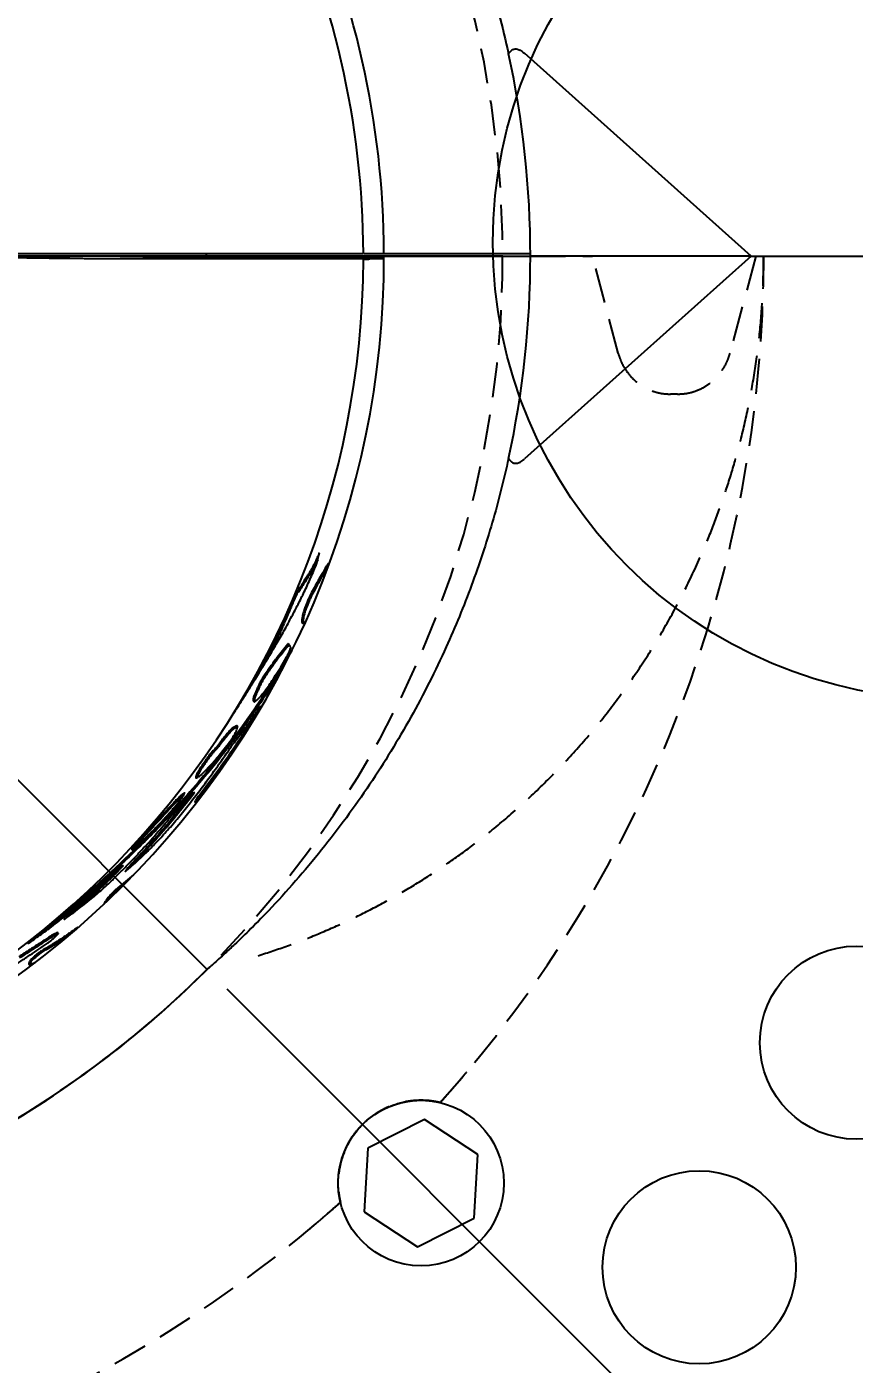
# Model space of a CAD drawing. Header units: millimetres. Extents: x 8 to 867, y 8 to 585.
# Drawn here: x 136.67 to 166.64, y 504.7 to 553.17 of the extents above; entities that cross this region are included whole.
import ezdxf

# ---------------------------------------------------------------- set-up
doc = ezdxf.new("R2010")
doc.units = ezdxf.units.MM
doc.linetypes.add('CENTERX2', pattern=[20.32, 12.7, -2.54, 2.54, -2.54])
doc.linetypes.add('HIDDEN', pattern=[1.905, 1.27, -0.635])
for name, color, linetype in [('CENTERLINE', 4, 'CENTERX2'), ('DETAIL', 3, 'Continuous'), ('DIMENSIONS', 2, 'Continuous'), ('HIDDEN', 3, 'HIDDEN')]:
    doc.layers.add(name, color=color, linetype=linetype)
doc.layers.add('OUTLINE', color=7, linetype='Continuous', lineweight=25)
doc.styles.add('SLDTEXTSTYLE0', font='TXT', dxfattribs={"width": 0.75})
doc.dimstyles.new('SLDDIMSTYLE2', dxfattribs={"dimtxt": 3.5, "dimasz": 2, "dimexe": 0, "dimexo": 0.0625, "dimgap": 0.875, "dimtad": 1, "dimrnd": 1e-09, "dimzin": 12, "dimdsep": 46, "dimtxsty": 'SLDTEXTSTYLE0', "dimsah": 1, "dimcen": 0.09, "dimadec": 0, "dimazin": 3, "dimtfac": 1, "dimtofl": 0, "dimtmove": 0, "dimatfit": 3, "dimfxl": 0, "dimfrac": 2, "dimtolj": 1, "dimtzin": 12, "dimarcsym": 0})
doc.dimstyles.new('SLDDIMSTYLE9', dxfattribs={"dimtxt": 3.5, "dimasz": 2, "dimexe": 0, "dimexo": 0.0625, "dimgap": 0.875, "dimtad": 1, "dimdec": 4, "dimzin": 12, "dimdsep": 46, "dimtxsty": 'SLDTEXTSTYLE0', "dimsah": 1, "dimcen": 0.09, "dimazin": 3, "dimtfac": 1, "dimtofl": 0, "dimtmove": 0, "dimatfit": 3, "dimfxl": 0, "dimfrac": 2, "dimtolj": 1, "dimtzin": 12, "dimarcsym": 0})

# ---------------------------------------------------------------- blocks, each defined once
blk = doc.blocks.new('_D_60')
at = {"layer": 'DIMENSIONS'}
for p, q in [((169.48, 544.855), (205.285, 544.855)), ((143.911, 518.303), (179.532, 482.682))]:
    blk.add_line(p, q, dxfattribs=at)
blk.add_arc((117.359, 544.855), 85.926, 315, 0, dxfattribs=at)
for points in [[(203.285, 544.855), (202.761, 542.861), (203.761, 542.849)], [(178.118, 484.096), (179.873, 485.178), (179.158, 485.876)]]:
    blk.add_solid(points, dxfattribs=at)
at = {"layer": 'DIMENSIONS', "char_height": 3.5, "attachment_point": 1, "rotation": 67.5, "style": 'SLDTEXTSTYLE0'}
for s, insert in [('Relief', (191.837, 511.917)), ('45°', (188.642, 504.203))]:
    blk.add_mtext(s, dxfattribs=dict(at, insert=insert))
blk = doc.blocks.new('_D_61')
at = {"layer": 'DIMENSIONS'}
for p, q in [((153.909, 544.855), (92.608, 544.855)), ((94.608, 536.855), (94.608, 544.855)), ((81.753, 536.855), (96.608, 536.855))]:
    blk.add_line(p, q, dxfattribs=at)
for points in [[(94.608, 544.855), (94.108, 542.855), (95.108, 542.855)], [(94.608, 536.855), (95.108, 538.855), (94.108, 538.855)]]:
    blk.add_solid(points, dxfattribs=at)
at = {"layer": 'DIMENSIONS', "insert": (90.096, 539.564), "char_height": 3.5, "attachment_point": 1, "rotation": 90, "style": 'SLDTEXTSTYLE0'}
blk.add_mtext('8', dxfattribs=at)
blk = doc.blocks.new('_D_65')
at = {"layer": 'DIMENSIONS'}
for p, q in [((64.359, 545.855), (64.359, 578.811)), ((170.359, 545.855), (170.359, 578.811)), ((64.359, 576.811), (170.359, 576.811))]:
    blk.add_line(p, q, dxfattribs=at)
for points in [[(64.359, 576.811), (66.359, 576.311), (66.359, 577.311)], [(170.359, 576.811), (168.359, 577.311), (168.359, 576.311)]]:
    blk.add_solid(points, dxfattribs=at)
at = {"layer": 'DIMENSIONS', "insert": (113.48, 581.323), "char_height": 3.5, "attachment_point": 1, "style": 'SLDTEXTSTYLE0'}
blk.add_mtext('106', dxfattribs=at)

msp = doc.modelspace()

# ---------------------------------------------------------------- linework, layer by layer
at = {"layer": 'CENTERLINE'}
for p, q in [((79.80918, 544.85491), (154.90918, 544.85491)), ((143.20394, 519.01015), (117.35918, 544.85491))]:
    msp.add_line(p, q, dxfattribs=at)
at = {"layer": 'DETAIL'}
msp.add_circle((170.10918, 545.35491), 16.55999, dxfattribs=at)
at = {"layer": 'HIDDEN'}
for p, q in [((154.90918, 544.85491), (157.16071, 544.85491)), ((158.08709, 541.33727), (157.16071, 544.85491)), ((163.0712, 544.85491), (162.1407, 541.33727)), ((163.0712, 544.85491), (163.35918, 544.85491)), ((160.23548, 539.85491), (159.98802, 539.85491))]:
    msp.add_line(p, q, dxfattribs=at)
for centre, radius, start, end in [((117.35918, 544.85491), 36.55, 160.837805, 41.319569), ((117.35916, 544.85492), 46.00002, 318.184971, 359.999986), ((117.35918, 544.8549), 36.55, 224.999997, 315.000003), ((117.35917, 544.85493), 46.00003, 273.184975, 311.81502)]:
    msp.add_arc(centre, radius, start, end, dxfattribs=at)
for points, knots in [([(145.0445, 519.50639), (145.40315, 519.62322), (146.12118, 519.8571), (147.17746, 520.26948), (148.21651, 520.72566), (149.24587, 521.23468), (150.26317, 521.79657), (151.26577, 522.41191), (152.24021, 523.07284), (153.25387, 523.82963), (154.29623, 524.69442), (155.35518, 525.67722), (156.36138, 526.71885), (157.31045, 527.81447), (158.19812, 528.9591), (159.02304, 530.15264), (159.78241, 531.39286), (160.47549, 532.67627), (161.05071, 533.8955), (161.52381, 535.03854), (161.91078, 536.0966), (162.25343, 537.17019), (162.56902, 538.32263), (162.84633, 539.5556), (163.07473, 540.86903), (163.23747, 542.19308), (163.34, 543.52288), (163.35279, 544.41116), (163.35918, 544.85491)], [0, 0, 0, 0, 0.03381699, 0.06770348, 0.10162471, 0.13554554, 0.17063703, 0.20579853, 0.24099259, 0.27618085, 0.31919153, 0.36237416, 0.40566363, 0.4489913, 0.49228761, 0.53548458, 0.57902315, 0.62262176, 0.66621179, 0.69984441, 0.73351864, 0.7672032, 0.80086673, 0.84063106, 0.88047793, 0.92035623, 0.96021403, 1, 1, 1, 1]), ([(158.08709, 541.33727), (158.1208, 541.2305), (158.18804, 541.0175), (158.35293, 540.72517), (158.55996, 540.46488), (158.80741, 540.24236), (159.08911, 540.06495), (159.38686, 539.94181), (159.68936, 539.86842), (159.88848, 539.85941), (159.98802, 539.85491)], [0, 0, 0, 0, 0.12937957, 0.25810158, 0.38599122, 0.51315343, 0.64162279, 0.7696044, 0.8848244, 1, 1, 1, 1]), ([(160.23548, 539.85491), (160.33906, 539.85979), (160.5465, 539.86958), (160.85881, 539.94851), (161.16322, 540.07942), (161.44858, 540.26587), (161.69775, 540.49926), (161.89681, 540.76211), (162.0486, 541.0437), (162.10997, 541.23931), (162.1407, 541.33727)], [0, 0, 0, 0, 0.119713788, 0.239751686, 0.370292142, 0.501518424, 0.632042855, 0.763267153, 0.881450594, 1, 1, 1, 1]), ([(151.78394, 514.34366), (151.71684, 514.26831), (151.54549, 514.07589), (151.88882, 514.46132), (152.03916, 514.6339), (152.21306, 514.83442), (152.34797, 514.99196), (152.45195, 515.11421), (152.53066, 515.20752), (152.56561, 515.24897), (152.59945, 515.28928), (152.54529, 515.22488), (152.50958, 515.18244), (152.41359, 515.06899), (152.30087, 514.93684), (152.15266, 514.76448), (151.97824, 514.56375), (151.85146, 514.42014), (151.78394, 514.34366)], [0, 0, 0, 0, 0.07323178, 0.18700878, 0.28861289, 0.37612974, 0.44851391, 0.50526217, 0.54527986, 0.56789616, 0.57323172, 0.58528168, 0.61474344, 0.6610889, 0.72343011, 0.80151415, 0.89428609, 1, 1, 1, 1]), ([(151.64303, 514.18541), (151.53402, 514.20766), (151.31497, 514.25237), (150.97857, 514.27276), (150.63959, 514.25831), (150.30161, 514.20345), (149.96939, 514.1103), (149.65313, 513.98137), (149.35756, 513.81861), (149.08517, 513.62727), (148.79907, 513.37544), (148.51914, 513.0502), (148.26861, 512.6471), (148.08723, 512.21232), (147.97342, 511.75339), (147.93515, 511.28061), (147.96234, 510.88192), (148.012, 510.64918), (148.02868, 510.57106)], [0, 0, 0, 0, 0.05454362, 0.1096078, 0.16488806, 0.22077347, 0.27724724, 0.33387352, 0.38799766, 0.44250354, 0.49691862, 0.57468048, 0.65217812, 0.72888737, 0.80494446, 0.88326157, 0.96081066, 1, 1, 1, 1]), ([(148.02868, 510.57106), (148.00637, 510.6804), (147.96161, 510.89983), (147.94135, 511.2363), (147.95581, 511.57417), (148.01015, 511.90986), (148.1019, 512.23878), (148.22928, 512.55359), (148.39108, 512.84965), (148.58294, 513.12414), (148.80211, 513.37397), (149.04585, 513.59546), (149.30926, 513.78768), (149.63773, 513.97718), (150.03851, 514.13963), (150.51386, 514.24965), (151.00173, 514.27922), (151.38104, 514.24344), (151.59141, 514.19685), (151.64303, 514.18541)], [0, 0, 0, 0, 0.05470799, 0.10978585, 0.16490704, 0.22038791, 0.27626878, 0.33215087, 0.38667443, 0.44148799, 0.4961746, 0.54941804, 0.60278669, 0.65589291, 0.73516712, 0.81405144, 0.89427836, 0.97405685, 1, 1, 1, 1]), ([(147.87043, 510.43015), (147.94578, 510.49725), (148.1382, 510.66859), (147.75276, 510.32527), (147.5802, 510.17492), (147.37966, 510.00103), (147.22213, 509.86611), (147.09987, 509.76214), (147.00657, 509.68343), (146.96511, 509.64848), (146.92481, 509.61463), (146.98921, 509.6688), (147.03165, 509.70451), (147.1451, 509.8005), (147.27724, 509.91322), (147.44961, 510.06143), (147.65035, 510.23584), (147.79395, 510.36262), (147.87043, 510.43015)], [0, 0, 0, 0, 0.073231528, 0.187008352, 0.288613485, 0.376129643, 0.448514281, 0.505262302, 0.545280887, 0.567896401, 0.573231469, 0.585281456, 0.614742772, 0.661088315, 0.723429629, 0.801513799, 0.894285543, 1, 1, 1, 1])]:
    msp.add_open_spline(points, degree=3, knots=knots, dxfattribs=at)
at = {"layer": 'OUTLINE'}
for p, q in [((162.90918, 544.85491), (154.69261, 552.20459)), ((130.63627, 544.95491), (138.00169, 544.95491)), ((139.21166, 544.85491), (133.14662, 544.85491)), ((144.19213, 544.77944), (139.21166, 544.85491)), ((143.14498, 544.85491), (139.21166, 544.85491)), ((143.14498, 544.85491), (140.17715, 544.85491)), ((142.99498, 544.95491), (148.84191, 544.95491)), ((142.99507, 544.76396), (148.86892, 544.75528)), ((145.27671, 544.85491), (143.14498, 544.85491)), ((149.60589, 544.85491), (143.14498, 544.85491)), ((145.27671, 544.85491), (149.60582, 544.78719)), ((149.01379, 544.76805), (146.0659, 544.77293)), ((148.863, 544.95491), (149.07945, 544.95491)), ((149.07944, 544.75263), (149.60365, 544.76728)), ((149.07945, 544.95491), (149.59518, 544.95491)), ((149.60574, 544.95491), (154.90675, 544.95491)), ((149.60589, 544.85491), (154.90918, 544.85491)), ((162.90918, 544.85491), (154.69261, 537.50522)), ((162.90918, 544.85491), (154.90918, 544.85491)), ((162.90918, 544.85491), (170.35918, 544.85491)), ((162.90918, 544.85491), (168.4798, 544.85491)), ((146.44318, 532.73021), (146.43923, 532.72355)), ((146.44941, 532.69033), (146.49555, 532.67104)), ((146.6886, 531.96324), (146.73447, 531.94308)), ((145.84392, 531.32719), (145.8891, 531.30573)), ((146.13232, 530.8081), (146.17735, 530.78612)), ((145.07307, 529.31643), (145.11678, 529.29192)), ((145.13918, 528.54734), (145.15988, 528.53519)), ((143.39453, 526.91365), (143.43575, 526.88525)), ((142.90475, 526.23309), (142.9452, 526.20361)), ((142.70107, 525.43587), (142.74084, 525.40539)), ((142.96972, 525.30892), (142.95341, 525.28762)), ((141.01462, 524.00332), (141.05215, 523.97025)), ((140.47839, 523.40016), (140.51506, 523.36613)), ((140.12539, 522.80122), (140.16137, 522.76636)), ((140.15152, 522.05715), (140.05858, 521.98121)), ((138.88868, 521.79083), (138.92281, 521.75426)), ((139.61349, 521.61105), (139.64815, 521.57486)), ((139.64815, 521.57486), (139.61621, 521.52991)), ((138.07495, 520.85784), (138.25364, 520.98847)), ((138.30938, 521.03386), (138.27544, 521.00469)), ((137.81823, 520.31565), (137.81205, 520.328)), ((136.80615, 519.3566), (136.83654, 519.31676)), ((151.07756, 513.57303), (149.01537, 512.53346)), ((153.00895, 512.3069), (151.07756, 513.57303)), ((149.01537, 512.53346), (148.88456, 510.22777)), ((152.87814, 510.00121), (153.00895, 512.3069)), ((148.88456, 510.22777), (150.81595, 508.96164)), ((150.81595, 508.96164), (152.87814, 510.00121))]:
    msp.add_line(p, q, dxfattribs=at)
at = {"layer": 'OUTLINE', "flags": 128}
for points in [[(138.00169, 544.95491), (138.14382, 544.95491), (138.32571, 544.95491), (138.54672, 544.95491), (138.81269, 544.95491), (139.11861, 544.95491), (139.46336, 544.95491), (139.79819, 544.95491), (140.16191, 544.95491), (140.55699, 544.95491), (140.97997, 544.95491), (141.44124, 544.95491), (141.92998, 544.95491), (142.44955, 544.95491), (142.99499, 544.95491)], [(143.14498, 544.85491), (143.16156, 544.86603), (143.1722, 544.89939), (143.1769, 544.95491)], [(140.53427, 522.43415), (140.31798, 522.25751), (140.02328, 522.01678)]]:
    msp.add_lwpolyline(points, dxfattribs=at)
at = {"layer": 'OUTLINE'}
for centre, radius in [((166.72263, 516.35491), 3.5), ((150.94675, 511.26733), 3), ((161.02372, 508.21601), 3.5)]:
    msp.add_circle(centre, radius, dxfattribs=at)
for centre, radius, start, end in [((117.36958, 544.85728), 32.23631, 0.173515, 49.920941), ((117.36639, 544.85656), 31.49279, 0.178705, 50.988423), ((120.52459, 544.85492), 34.3846, 359.999983, 12.31391), ((117.35918, 544.85491), 32.24671, 180.000003, 359.999997), ((117.35918, 544.8549), 31.5, 274.273657, 359.79854), ((120.52459, 544.8549), 34.3846, 347.68609, 0.000017), ((117.35918, 544.8549), 36.55, 224.999997, 315.000003)]:
    msp.add_arc(centre, radius, start, end, dxfattribs=at)
for points, knots in [([(143.39592, 570.52985), (143.42222, 570.5064), (143.53318, 570.40747), (143.72908, 570.22991), (144.07089, 569.91432), (144.55185, 569.45614), (145.16176, 568.84665), (145.80853, 568.16407), (146.54576, 567.3422), (147.35881, 566.37013), (148.22598, 565.24144), (149.04247, 564.08219), (149.80763, 562.89523), (150.52379, 561.67768), (151.19572, 560.41998), (151.82032, 559.12284), (152.39512, 557.78754), (152.91355, 556.42922), (153.37549, 555.04244), (153.78461, 553.62961), (154.00688, 552.66886), (154.11812, 552.18804)], [0, 0, 0, 0, 0.0048943, 0.02064886, 0.03672459, 0.0695134, 0.11291059, 0.15647748, 0.20011196, 0.26625188, 0.33245159, 0.39776155, 0.46315062, 0.52855602, 0.59391529, 0.66116087, 0.72847233, 0.79578792, 0.86304575, 0.93145864, 1, 1, 1, 1]), ([(154.11812, 552.18804), (154.12513, 552.19905), (154.15642, 552.24824), (154.21607, 552.31378), (154.30912, 552.3593), (154.40265, 552.3667), (154.52427, 552.33171), (154.62024, 552.26744), (154.67935, 552.21611), (154.69261, 552.20459)], [0, 0, 0, 0, 0.05720258, 0.25552731, 0.37789542, 0.50215178, 0.65700034, 0.92303943, 1, 1, 1, 1]), ([(133.14662, 544.85491), (134.48792, 544.83218), (136.10626, 544.80475), (137.7247, 544.78424), (138.00176, 544.78073)], [0, 0, 0, 0, 0.82881092, 1, 1, 1, 1]), ([(138.00176, 544.78073), (138.04913, 544.78021), (138.15713, 544.77901), (138.3388, 544.77762), (138.56174, 544.77618), (138.82602, 544.77478), (139.13155, 544.77341), (139.46004, 544.77214), (139.8078, 544.77095), (140.17235, 544.76985), (140.56628, 544.76878), (140.99273, 544.76774), (141.45041, 544.76673), (141.94029, 544.76575), (142.45823, 544.76482), (142.81325, 544.76425), (142.99507, 544.76396)], [0, 0, 0, 0, 0.02846416, 0.06488976, 0.10914864, 0.16240919, 0.22367174, 0.29271101, 0.35976565, 0.43260884, 0.51173224, 0.59644203, 0.68882193, 0.78670466, 0.89076243, 1, 1, 1, 1]), ([(146.0659, 544.77293), (145.94423, 544.77314), (145.71193, 544.77355), (145.37819, 544.77428), (145.07789, 544.77506), (144.81947, 544.77587), (144.60578, 544.77669), (144.4351, 544.77754), (144.30123, 544.77833), (144.22406, 544.77911), (144.19213, 544.77944)], [0, 0, 0, 0, 0.19479905, 0.37192193, 0.53431904, 0.67559665, 0.78566309, 0.87644715, 0.9488695, 1, 1, 1, 1]), ([(148.86434, 544.74399), (148.86806, 544.74478), (148.8956, 544.75063), (148.96807, 544.74795), (149.03588, 544.7508), (149.07944, 544.75263)], [0, 0, 0, 0, 0.05289653, 0.39167149, 1, 1, 1, 1]), ([(154.11812, 537.52178), (154.02933, 537.13374), (153.85171, 536.35756), (153.53425, 535.20598), (153.17865, 534.06118), (152.78096, 532.92558), (152.34231, 531.80049), (151.83544, 530.62414), (151.25192, 529.40165), (150.58375, 528.13932), (149.86407, 526.90591), (149.08658, 525.69192), (148.25023, 524.50063), (147.35537, 523.33511), (146.413, 522.20992), (145.52195, 521.23368), (144.77706, 520.47516), (144.2527, 519.96728), (143.89517, 519.63249), (143.65302, 519.4108), (143.4898, 519.26364), (143.37292, 519.15931), (143.29365, 519.0891), (143.24158, 519.04323), (143.21739, 519.02195), (143.20703, 519.01288), (143.20414, 519.01033), (143.20394, 519.01015)], [0, 0, 0, 0, 0.05463803, 0.10929183, 0.16392795, 0.21916916, 0.27442552, 0.32966189, 0.39496744, 0.46032308, 0.52566774, 0.59094018, 0.65816092, 0.72541558, 0.79259169, 0.85957596, 0.90679701, 0.93850768, 0.95977812, 0.97403281, 0.98357447, 0.98994547, 0.99553921, 0.99811007, 0.99947101, 0.99996298, 1, 1, 1, 1]), ([(154.11812, 537.52178), (154.12513, 537.51076), (154.15642, 537.46157), (154.21607, 537.39603), (154.30912, 537.35051), (154.40265, 537.34311), (154.52427, 537.3781), (154.62024, 537.44237), (154.67935, 537.4937), (154.69261, 537.50522)], [0, 0, 0, 0, 0.05720258, 0.25552731, 0.37789542, 0.50215178, 0.65700034, 0.92303943, 1, 1, 1, 1]), ([(147.2688, 534.10662), (147.24296, 534.04821), (147.19311, 533.93549), (147.1198, 533.77669), (147.05241, 533.64008), (147.00677, 533.55916), (146.98651, 533.52324)], [0, 0, 0, 0, 0.29551545, 0.57021494, 0.80922269, 1, 1, 1, 1]), ([(147.17938, 533.7295), (147.18715, 533.76151), (147.20267, 533.82552), (147.23268, 533.95118), (147.25447, 534.04494), (147.2688, 534.10662)], [0, 0, 0, 0, 0.25495468, 0.50984429, 1, 1, 1, 1]), ([(146.27277, 531.80924), (146.3471, 531.95038), (146.5003, 532.24129), (146.72623, 532.70292), (146.95563, 533.20134), (147.10361, 533.55065), (147.17938, 533.7295)], [0, 0, 0, 0, 0.22525989, 0.46428949, 0.72571106, 1, 1, 1, 1]), ([(147.62755, 533.74735), (147.60832, 533.72638), (147.55248, 533.6655), (147.47138, 533.53311), (147.36278, 533.35242), (147.24349, 533.13874), (147.11531, 532.90524), (147.02828, 532.7461), (146.98326, 532.66376)], [0, 0, 0, 0, 0.06750651, 0.19597644, 0.36707797, 0.56907342, 0.77706374, 1, 1, 1, 1]), ([(147.57926, 533.60751), (147.56224, 533.58255), (147.50472, 533.49815), (147.4116, 533.3357), (147.29093, 533.12257), (147.16259, 532.88779), (147.07495, 532.7276), (147.0296, 532.64469)], [0, 0, 0, 0, 0.08169533, 0.27626013, 0.50604352, 0.74437506, 1, 1, 1, 1]), ([(147.20894, 533.85204), (147.19356, 533.81852), (147.15657, 533.7379), (147.0987, 533.62136), (147.05293, 533.54018), (147.03263, 533.50416)], [0, 0, 0, 0, 0.28353964, 0.68209132, 1, 1, 1, 1]), ([(146.98651, 533.52324), (146.96099, 533.48071), (146.91366, 533.40185), (146.81778, 533.25622), (146.71139, 533.08712), (146.61185, 532.92423), (146.54209, 532.81515), (146.49904, 532.74883), (146.47283, 532.71812), (146.4453, 532.67875), (146.43493, 532.70721), (146.43977, 532.72072), (146.44318, 532.73021)], [0, 0, 0, 0, 0.14283297, 0.26487649, 0.50190296, 0.71962714, 0.81026201, 0.88202406, 0.93269331, 0.95766181, 0.97025658, 1, 1, 1, 1]), ([(147.03263, 533.50416), (147.00699, 533.46148), (146.95943, 533.38228), (146.8631, 533.23597), (146.75649, 533.06589), (146.65723, 532.9047), (146.58731, 532.79324), (146.54541, 532.73316), (146.51831, 532.69142), (146.49936, 532.67603), (146.49401, 532.67168)], [0, 0, 0, 0, 0.15045202, 0.27916573, 0.5293511, 0.75697591, 0.85160091, 0.92644502, 0.97924178, 1, 1, 1, 1]), ([(146.43474, 532.71597), (146.42553, 532.69544), (146.40201, 532.64301), (146.36394, 532.55427), (146.31932, 532.45074), (146.2747, 532.34702), (146.23319, 532.25074), (146.20716, 532.18991), (146.19494, 532.16137)], [0, 0, 0, 0, 0.11173845, 0.28529792, 0.47943008, 0.67145821, 0.84586553, 1, 1, 1, 1]), ([(146.4746, 532.68263), (146.46751, 532.6668), (146.44613, 532.61909), (146.41012, 532.53506), (146.36543, 532.43143), (146.32072, 532.32746), (146.27908, 532.23088), (146.25296, 532.16985), (146.24071, 532.14122)], [0, 0, 0, 0, 0.08823995, 0.26593322, 0.46500156, 0.66229123, 0.84162098, 1, 1, 1, 1]), ([(146.98326, 532.66376), (146.96791, 532.63404), (146.93201, 532.56453), (146.87996, 532.44987), (146.82518, 532.32419), (146.77482, 532.2024), (146.73276, 532.09409), (146.70431, 532.01602), (146.69188, 531.97425), (146.6886, 531.96324)], [0, 0, 0, 0, 0.13189643, 0.30848647, 0.49644104, 0.672574, 0.8281511, 0.9547001, 1, 1, 1, 1]), ([(147.0296, 532.64469), (147.01423, 532.61492), (146.97829, 532.54532), (146.92617, 532.43047), (146.87127, 532.30454), (146.82079, 532.18243), (146.77861, 532.07384), (146.75014, 531.99571), (146.73772, 531.95399), (146.73447, 531.94308)], [0, 0, 0, 0, 0.13190615, 0.30840395, 0.49643657, 0.67281824, 0.82860732, 0.95517556, 1, 1, 1, 1]), ([(146.19494, 532.16137), (146.15631, 532.07094), (146.08424, 531.90228), (145.9869, 531.67443), (145.90784, 531.48706), (145.86393, 531.37724), (145.84392, 531.32719)], [0, 0, 0, 0, 0.32595496, 0.60793706, 0.82133603, 1, 1, 1, 1]), ([(146.24071, 532.14122), (146.20203, 532.0507), (146.12989, 531.88186), (146.0324, 531.65368), (145.95318, 531.46598), (145.90916, 531.35589), (145.8891, 531.30573)], [0, 0, 0, 0, 0.3257613, 0.60764854, 0.82120128, 1, 1, 1, 1]), ([(144.2109, 528.36442), (144.26996, 528.45747), (144.38566, 528.63976), (144.6058, 528.99103), (144.86802, 529.41236), (145.16206, 529.88981), (145.44116, 530.3498), (145.71261, 530.80803), (145.99324, 531.29487), (146.17754, 531.63399), (146.27277, 531.80924)], [0, 0, 0, 0, 0.08233794, 0.16130394, 0.30970632, 0.45309112, 0.58021816, 0.71166243, 0.85099345, 1, 1, 1, 1]), ([(146.6886, 531.96324), (146.6742, 531.90547), (146.64918, 531.8051), (146.63079, 531.67812), (146.62081, 531.59326), (146.66166, 531.53689), (146.71539, 531.56402), (146.73669, 531.58901), (146.74673, 531.60078)], [0, 0, 0, 0, 0.3351327, 0.58216151, 0.72723786, 0.80890331, 0.90992962, 1, 1, 1, 1]), ([(146.73447, 531.94308), (146.72105, 531.88528), (146.69774, 531.78486), (146.67003, 531.65747), (146.6763, 531.58806), (146.6786, 531.56251)], [0, 0, 0, 0, 0.46157341, 0.8018269, 1, 1, 1, 1]), ([(145.84392, 531.32719), (145.76889, 531.1783), (145.61933, 530.88154), (145.39296, 530.45088), (145.16399, 530.02588), (144.96734, 529.67071), (144.79802, 529.37152), (144.65868, 529.12939), (144.51139, 528.87761), (144.40875, 528.70632), (144.35677, 528.61957)], [0, 0, 0, 0, 0.16187503, 0.32263564, 0.47235939, 0.63057694, 0.7167928, 0.80613299, 0.90181109, 1, 1, 1, 1]), ([(145.8891, 531.30573), (145.81403, 531.15675), (145.66441, 530.85981), (145.4377, 530.4287), (145.21558, 530.01558), (145.06798, 529.75053), (144.99558, 529.62052)], [0, 0, 0, 0, 0.26235744, 0.52290572, 0.76598725, 1, 1, 1, 1]), ([(146.11938, 530.79783), (146.05655, 530.7183), (145.9272, 530.55458), (145.76304, 530.34817), (145.6283, 530.16975), (145.51827, 530.0196), (145.39648, 529.84816), (145.31202, 529.72533), (145.26715, 529.66007)], [0, 0, 0, 0, 0.21384971, 0.44019215, 0.55635592, 0.68551902, 0.83291148, 1, 1, 1, 1]), ([(146.1644, 530.77583), (146.10151, 530.69616), (145.97204, 530.53218), (145.80771, 530.32544), (145.67281, 530.14671), (145.56262, 529.99628), (145.44067, 529.82453), (145.35609, 529.70148), (145.31116, 529.63611)], [0, 0, 0, 0, 0.21381358, 0.44011106, 0.55629598, 0.68548386, 0.83289848, 1, 1, 1, 1]), ([(146.05716, 530.29665), (146.07038, 530.32065), (146.09806, 530.37093), (146.13665, 530.44698), (146.17158, 530.52066), (146.20097, 530.58487), (146.21872, 530.63461), (146.23232, 530.66496), (146.23113, 530.67829), (146.23093, 530.68046)], [0, 0, 0, 0, 0.19442263, 0.40720382, 0.60463665, 0.77375403, 0.90553619, 0.98457376, 1, 1, 1, 1]), ([(146.13232, 530.8081), (146.13169, 530.80832), (146.12999, 530.80891), (146.12505, 530.80468), (146.12188, 530.80085), (146.11938, 530.79783)], [0, 0, 0, 0, 0.10810642, 0.29628961, 1, 1, 1, 1]), ([(146.23093, 530.68046), (146.21452, 530.70177), (146.18991, 530.73371), (146.15702, 530.77624), (146.14055, 530.79748), (146.13232, 530.8081)], [0, 0, 0, 0, 0.50011525, 0.75008097, 1, 1, 1, 1]), ([(146.26427, 530.56216), (146.16885, 530.40074), (145.87153, 529.89779), (145.33976, 529.06274), (144.65953, 528.06298), (143.93647, 527.08185), (143.17439, 526.13131), (142.37857, 525.20847), (141.81947, 524.61943), (141.5393, 524.32427)], [0, 0, 0, 0, 0.07171366, 0.22344362, 0.37852295, 0.53411677, 0.68943193, 0.84437546, 1, 1, 1, 1]), ([(145.07307, 529.31643), (145.05304, 529.27351), (145.01453, 529.19099), (144.96141, 529.07576), (144.91737, 528.97476), (144.88712, 528.89357), (144.86945, 528.82998), (144.86356, 528.78059), (144.86613, 528.72937), (144.92012, 528.71517), (144.9746, 528.74866), (145.0464, 528.8077), (145.13921, 528.90772), (145.25112, 529.04424), (145.38129, 529.21916), (145.52773, 529.43017), (145.69277, 529.68284), (145.87172, 529.97542), (145.99361, 530.18656), (146.05716, 530.29665)], [0, 0, 0, 0, 0.05407583, 0.10395413, 0.14492832, 0.17967672, 0.20325236, 0.21912533, 0.23861867, 0.25251203, 0.27358354, 0.30860432, 0.35972333, 0.42841657, 0.51038299, 0.60847723, 0.7216622, 0.85488293, 1, 1, 1, 1]), ([(145.8901, 529.84956), (145.72324, 529.58231), (145.34109, 528.97021), (144.70225, 528.03841), (143.97854, 527.05406), (143.21433, 526.1012), (142.4166, 525.1759), (141.85605, 524.58535), (141.57516, 524.28942)], [0, 0, 0, 0, 0.13402182, 0.30695202, 0.4804585, 0.65366055, 0.82644993, 1, 1, 1, 1]), ([(145.11678, 529.29192), (145.09672, 529.24896), (145.05816, 529.16635), (145.00501, 529.05105), (144.96075, 528.94973), (144.93077, 528.86889), (144.9122, 528.80405), (144.90831, 528.75741), (144.90452, 528.71192), (144.92175, 528.70665), (144.92249, 528.70642)], [0, 0, 0, 0, 0.22569441, 0.43391214, 0.60501951, 0.75021749, 0.84873508, 0.91505512, 0.9963415, 1, 1, 1, 1]), ([(145.26715, 529.66007), (145.25527, 529.64187), (145.22784, 529.59981), (145.18771, 529.53125), (145.14616, 529.45736), (145.10758, 529.38566), (145.08428, 529.33892), (145.07307, 529.31643)], [0, 0, 0, 0, 0.16508968, 0.38150671, 0.60328213, 0.80911956, 1, 1, 1, 1]), ([(145.31116, 529.63611), (145.29926, 529.61787), (145.27179, 529.57574), (145.2316, 529.50707), (145.18997, 529.43302), (145.15132, 529.3612), (145.12799, 529.3144), (145.11678, 529.29192)], [0, 0, 0, 0, 0.16513688, 0.38147793, 0.60337597, 0.80951506, 1, 1, 1, 1]), ([(145.13918, 528.54734), (144.96706, 528.26743), (144.62283, 527.70761), (144.07806, 526.89514), (143.51671, 526.10316), (143.12555, 525.59401), (142.92988, 525.33932)], [0, 0, 0, 0, 0.25291195, 0.5058217, 0.75280483, 1, 1, 1, 1]), ([(144.35677, 528.61957), (144.33712, 528.587), (144.29928, 528.52428), (144.24834, 528.43975), (144.19909, 528.35874), (144.17919, 528.32375), (144.14304, 528.26484), (144.17281, 528.30176), (144.18681, 528.32739), (144.20459, 528.35472), (144.2109, 528.36442)], [0, 0, 0, 0, 0.22227604, 0.42798814, 0.5990285, 0.72605783, 0.78781178, 0.81302889, 0.93370491, 1, 1, 1, 1]), ([(144.18508, 527.23461), (144.29595, 527.38085), (144.51481, 527.66955), (144.83274, 528.10733), (145.03704, 528.40068), (145.13918, 528.54734)], [0, 0, 0, 0, 0.33921998, 0.66964481, 1, 1, 1, 1]), ([(144.24599, 527.6214), (144.25812, 527.65258), (144.27992, 527.70856), (144.29964, 527.76933), (144.31402, 527.82892), (144.26946, 527.83734), (144.22977, 527.81551), (144.1803, 527.79471), (144.12857, 527.76527), (144.07121, 527.71768), (144.0317, 527.67498), (144.00771, 527.64906)], [0, 0, 0, 0, 0.17053233, 0.3061915, 0.37589718, 0.41567912, 0.50531694, 0.61225437, 0.69602626, 0.81546088, 1, 1, 1, 1]), ([(144.30352, 527.80032), (144.2938, 527.7974), (144.26439, 527.78859), (144.22264, 527.76703), (144.17031, 527.73826), (144.1128, 527.68989), (144.07302, 527.64692), (144.04887, 527.62084)], [0, 0, 0, 0, 0.0962777, 0.29111468, 0.44405988, 0.66250027, 1, 1, 1, 1]), ([(144.00771, 527.64906), (143.97087, 527.60613), (143.88641, 527.50767), (143.75432, 527.33701), (143.63325, 527.18154), (143.53657, 527.06274), (143.4795, 526.99652), (143.43333, 526.94956), (143.40649, 526.92472), (143.39453, 526.91365)], [0, 0, 0, 0, 0.177077133, 0.406046236, 0.675422434, 0.793956104, 0.885556267, 0.948968538, 1, 1, 1, 1]), ([(144.04887, 527.62084), (144.01078, 527.57633), (143.92345, 527.47428), (143.79441, 527.3071), (143.67916, 527.15948), (143.59129, 527.05067), (143.53393, 526.98278), (143.48327, 526.92929), (143.45003, 526.89849), (143.43575, 526.88525)], [0, 0, 0, 0, 0.18334406, 0.42038995, 0.66088727, 0.76961384, 0.85815961, 0.93905116, 1, 1, 1, 1]), ([(144.02043, 527.26425), (144.03527, 527.28448), (144.06752, 527.32841), (144.11391, 527.39729), (144.15905, 527.46749), (144.19792, 527.5319), (144.22669, 527.58222), (144.24102, 527.61132), (144.24599, 527.6214)], [0, 0, 0, 0, 0.17799506, 0.38656423, 0.58901672, 0.76996267, 0.92027431, 1, 1, 1, 1]), ([(140.28301, 522.59816), (140.36682, 522.67081), (140.54041, 522.82127), (140.80735, 523.0644), (141.04636, 523.29356), (141.25775, 523.50555), (141.43836, 523.6933), (141.62673, 523.89658), (141.82014, 524.11386), (142.01602, 524.34154), (142.27909, 524.65735), (142.60359, 525.06277), (142.98477, 525.55939), (143.35606, 526.06199), (143.71723, 526.56614), (143.9515, 526.90443), (144.06785, 527.07244)], [0, 0, 0, 0, 0.0566099, 0.11723855, 0.18425556, 0.2255885, 0.27002071, 0.31721253, 0.3670247, 0.41847901, 0.47049204, 0.57679548, 0.68348894, 0.78998976, 0.89569765, 1, 1, 1, 1]), ([(142.83789, 525.95991), (142.85842, 525.97172), (142.90881, 526.00071), (142.98787, 526.06886), (143.08779, 526.16133), (143.20444, 526.28065), (143.33608, 526.42342), (143.48237, 526.59025), (143.64221, 526.78124), (143.82421, 527.00825), (143.95032, 527.17278), (144.02043, 527.26425)], [0, 0, 0, 0, 0.04013761, 0.09851746, 0.176413, 0.27147411, 0.38159977, 0.50610056, 0.64809432, 0.80435532, 1, 1, 1, 1]), ([(143.39453, 526.91365), (143.38113, 526.89925), (143.34254, 526.85778), (143.2809, 526.77467), (143.20215, 526.66884), (143.12074, 526.55478), (143.04418, 526.44564), (142.97821, 526.34868), (142.93248, 526.27938), (142.91032, 526.24239), (142.90475, 526.23309)], [0, 0, 0, 0, 0.070261806, 0.202420681, 0.369307318, 0.54203169, 0.703273544, 0.845867349, 0.961275192, 1, 1, 1, 1]), ([(143.43575, 526.88525), (143.42235, 526.87085), (143.38379, 526.82939), (143.32214, 526.7463), (143.24335, 526.6404), (143.16178, 526.52613), (143.08499, 526.41667), (143.01881, 526.31941), (142.97296, 526.24993), (142.95076, 526.21289), (142.9452, 526.20361)], [0, 0, 0, 0, 0.07015587, 0.2020034, 0.36866567, 0.54147816, 0.70300549, 0.84586664, 0.96138798, 1, 1, 1, 1]), ([(144.06785, 527.07244), (144.07951, 527.08915), (144.10202, 527.1214), (144.14081, 527.17567), (144.16864, 527.21272), (144.18508, 527.23461)], [0, 0, 0, 0, 0.30541176, 0.58961999, 1, 1, 1, 1]), ([(144.04768, 526.77324), (143.88457, 526.54067), (143.53646, 526.04432), (143.16639, 525.56412), (142.96972, 525.30892)], [0, 0, 0, 0, 0.468569054, 1, 1, 1, 1]), ([(142.90475, 526.23309), (142.88742, 526.20172), (142.85545, 526.1438), (142.81389, 526.06582), (142.79253, 526.01017), (142.78055, 525.96813), (142.8075, 525.94472), (142.82624, 525.95409), (142.83789, 525.95991)], [0, 0, 0, 0, 0.30729233, 0.56716147, 0.74357659, 0.83865187, 0.89965619, 1, 1, 1, 1]), ([(142.9452, 526.20361), (142.92748, 526.17214), (142.89479, 526.11406), (142.85713, 526.03649), (142.83046, 525.98628), (142.82936, 525.9617), (142.82919, 525.95784)], [0, 0, 0, 0, 0.39577358, 0.73049652, 0.95776998, 1, 1, 1, 1]), ([(142.70107, 525.43587), (142.50579, 525.18681), (142.11523, 524.6887), (141.36228, 523.79484), (140.78069, 523.17218), (140.41517, 522.78085)], [0, 0, 0, 0, 0.2708745, 0.54174891, 1, 1, 1, 1]), ([(142.74084, 525.40539), (142.54557, 525.15633), (142.15502, 524.65821), (141.40096, 523.76289), (140.81813, 523.13888), (140.45136, 522.7462)], [0, 0, 0, 0, 0.27044981, 0.54090031, 1, 1, 1, 1]), ([(142.33871, 525.30476), (142.35438, 525.32431), (142.37392, 525.3487), (142.3925, 525.40908), (142.35008, 525.38355), (142.32471, 525.36275), (142.26615, 525.31864), (142.18592, 525.25109), (142.07271, 525.13911), (141.8925, 524.95002), (141.64603, 524.68298), (141.33769, 524.3489), (141.12351, 524.11979), (141.01462, 524.00332)], [0, 0, 0, 0, 0.041634, 0.05193896, 0.06481, 0.08749651, 0.11152408, 0.16598178, 0.24244344, 0.3407907, 0.54535397, 0.76886965, 1, 1, 1, 1]), ([(142.00944, 524.67889), (142.07428, 524.7481), (142.2037, 524.88623), (142.43495, 525.13794), (142.59947, 525.32212), (142.70107, 525.43587)], [0, 0, 0, 0, 0.27746778, 0.5537925, 1, 1, 1, 1]), ([(142.79293, 525.11041), (142.86001, 525.1836), (142.97542, 525.3095), (143.08685, 525.43894), (143.13351, 525.49314)], [0, 0, 0, 0, 0.58126839, 1, 1, 1, 1]), ([(142.34574, 525.31659), (142.33597, 525.30976), (142.30383, 525.28734), (142.2469, 525.23854), (142.16813, 525.16409), (142.07304, 525.06767), (141.93112, 524.91753), (141.7457, 524.71545), (141.44214, 524.38558), (141.20842, 524.13668), (141.05215, 523.97025)], [0, 0, 0, 0, 0.01913272, 0.06289741, 0.12016932, 0.19315781, 0.28026738, 0.45185045, 0.63346472, 1, 1, 1, 1]), ([(141.81569, 524.6543), (141.85734, 524.70149), (141.94347, 524.79907), (142.06374, 524.94253), (142.17066, 525.07533), (142.2572, 525.18807), (142.31048, 525.26215), (142.33532, 525.29964), (142.33871, 525.30476)], [0, 0, 0, 0, 0.22608978, 0.46748259, 0.67236135, 0.83846032, 0.97794827, 1, 1, 1, 1]), ([(142.92988, 525.33932), (142.91217, 525.31648), (142.87773, 525.27204), (142.83246, 525.20921), (142.78859, 525.15026), (142.77297, 525.11599), (142.74041, 525.07772), (142.7713, 525.07654), (142.77983, 525.09739), (142.7911, 525.1086), (142.79293, 525.11041)], [0, 0, 0, 0, 0.23070147, 0.44879173, 0.63588019, 0.7758276, 0.84971259, 0.87170999, 0.97921478, 1, 1, 1, 1]), ([(138.25364, 520.98847), (138.33378, 521.04768), (138.49853, 521.16942), (138.75155, 521.36459), (138.98809, 521.55555), (139.20948, 521.74254), (139.41379, 521.92195), (139.64932, 522.13702), (139.91203, 522.38786), (140.19855, 522.67238), (140.4846, 522.96625), (140.85165, 523.3548), (141.29388, 523.84111), (141.6296, 524.23792), (141.79758, 524.43646)], [0, 0, 0, 0, 0.06029823, 0.12396778, 0.19337699, 0.24425999, 0.29933578, 0.35791882, 0.4372775, 0.51914071, 0.6022794, 0.68545635, 0.84261932, 1, 1, 1, 1]), ([(140.47839, 523.40016), (140.47432, 523.39237), (140.46796, 523.38024), (140.47164, 523.35075), (140.51789, 523.37833), (140.56503, 523.41089), (140.65566, 523.4862), (140.7653, 523.58508), (140.89916, 523.71081), (141.08802, 523.89351), (141.28304, 524.08785), (141.4815, 524.29226), (141.64659, 524.46686), (141.75785, 524.59019), (141.81569, 524.6543)], [0, 0, 0, 0, 0.01415628, 0.02207201, 0.03672943, 0.07209249, 0.13148451, 0.21055481, 0.30813584, 0.4177948, 0.62324242, 0.73955411, 0.86459868, 1, 1, 1, 1]), ([(141.79758, 524.43646), (141.81906, 524.46211), (141.86797, 524.52051), (141.93827, 524.60164), (141.98833, 524.65598), (142.00944, 524.67889)], [0, 0, 0, 0, 0.31167013, 0.70978663, 1, 1, 1, 1]), ([(141.5393, 524.32427), (141.33004, 524.1106), (140.90911, 523.68079), (140.25731, 523.0464), (139.58516, 522.41307), (139.12211, 521.99938), (138.88868, 521.79083)], [0, 0, 0, 0, 0.24463053, 0.49209277, 0.74396121, 1, 1, 1, 1]), ([(141.57516, 524.28942), (141.36575, 524.0756), (140.94452, 523.64549), (140.29229, 523.01066), (139.61972, 522.37691), (139.15638, 521.96294), (138.92281, 521.75426)], [0, 0, 0, 0, 0.24464088, 0.492109049, 0.743974717, 1, 1, 1, 1]), ([(141.01462, 524.00332), (140.98724, 523.97378), (140.92617, 523.90789), (140.8318, 523.80372), (140.73488, 523.69616), (140.64461, 523.59542), (140.56959, 523.5099), (140.51406, 523.4468), (140.48734, 523.41186), (140.47839, 523.40016)], [0, 0, 0, 0, 0.14971622, 0.33386388, 0.52238298, 0.6878135, 0.83654533, 0.94525935, 1, 1, 1, 1]), ([(141.05215, 523.97025), (141.0247, 523.94063), (140.96351, 523.87462), (140.86893, 523.77022), (140.7718, 523.66237), (140.68123, 523.56143), (140.60624, 523.47557), (140.55729, 523.4207), (140.53691, 523.3943), (140.53442, 523.39106)], [0, 0, 0, 0, 0.15591012, 0.34757847, 0.54393834, 0.71633677, 0.87120246, 0.98422268, 1, 1, 1, 1]), ([(140.12539, 522.80122), (140.0367, 522.70903), (139.85795, 522.52322), (139.58415, 522.25192), (139.30659, 521.98587), (138.997, 521.69946), (138.6547, 521.39357), (138.40185, 521.17834), (138.2763, 521.07147)], [0, 0, 0, 0, 0.15149455, 0.30531524, 0.45642296, 0.60678654, 0.80475951, 1, 1, 1, 1]), ([(140.16137, 522.76636), (140.07268, 522.67417), (139.89395, 522.48837), (139.62016, 522.21706), (139.34261, 521.95098), (139.03255, 521.66407), (138.68929, 521.35726), (138.43543, 521.14116), (138.30938, 521.03386)], [0, 0, 0, 0, 0.15125544, 0.30482135, 0.45569806, 0.60583874, 0.80428531, 1, 1, 1, 1]), ([(139.68433, 522.41861), (139.72239, 522.45139), (139.79851, 522.51695), (139.94565, 522.64435), (140.05445, 522.7393), (140.12539, 522.80122)], [0, 0, 0, 0, 0.25805548, 0.51619896, 1, 1, 1, 1]), ([(140.41517, 522.78085), (140.39531, 522.75984), (140.35767, 522.72003), (140.30738, 522.66555), (140.26779, 522.61571), (140.24442, 522.59222), (140.22975, 522.55759), (140.26306, 522.58112), (140.27529, 522.59157), (140.28301, 522.59816)], [0, 0, 0, 0, 0.25346915, 0.4804761, 0.66258681, 0.78442032, 0.82827284, 0.89178779, 1, 1, 1, 1]), ([(136.76751, 519.98457), (136.83954, 520.0356), (136.98204, 520.13656), (137.20075, 520.29118), (137.39638, 520.43272), (137.57619, 520.56651), (137.74062, 520.69258), (137.95382, 520.86136), (138.21447, 521.07649), (138.51898, 521.33793), (138.82966, 521.61564), (139.14131, 521.90353), (139.3463, 522.10093), (139.44903, 522.19985)], [0, 0, 0, 0, 0.07603594, 0.15043059, 0.23072091, 0.2840141, 0.34348235, 0.40918818, 0.51823161, 0.63456934, 0.75487477, 0.87715728, 1, 1, 1, 1]), ([(139.44903, 522.19985), (139.47296, 522.22295), (139.52668, 522.27478), (139.60468, 522.3482), (139.66001, 522.39711), (139.68433, 522.41861)], [0, 0, 0, 0, 0.310596862, 0.696907364, 1, 1, 1, 1]), ([(140.02328, 522.01678), (140.00282, 521.99937), (139.95591, 521.95946), (139.88421, 521.89257), (139.80857, 521.81969), (139.73801, 521.74899), (139.67813, 521.68608), (139.6374, 521.64126), (139.61817, 521.61697), (139.61349, 521.61105)], [0, 0, 0, 0, 0.13961176, 0.32004473, 0.50941012, 0.68551458, 0.83903032, 0.96080831, 1, 1, 1, 1]), ([(140.05858, 521.98121), (140.03808, 521.96376), (139.9911, 521.92378), (139.91928, 521.85678), (139.84347, 521.78374), (139.77273, 521.71286), (139.71272, 521.64979), (139.67196, 521.60495), (139.65278, 521.5807), (139.64815, 521.57486)], [0, 0, 0, 0, 0.13965234, 0.32004071, 0.50952329, 0.68588611, 0.8395724, 0.96131773, 1, 1, 1, 1]), ([(138.88868, 521.79083), (138.81219, 521.71922), (138.6579, 521.57475), (138.37957, 521.32281), (138.11389, 521.08999), (137.8645, 520.87843), (137.64203, 520.69376), (137.39032, 520.49004), (137.19792, 520.34096), (137.10523, 520.26914)], [0, 0, 0, 0, 0.13401541, 0.2703708, 0.48018704, 0.58582824, 0.68868024, 0.85001326, 1, 1, 1, 1]), ([(138.92281, 521.75426), (138.84633, 521.68265), (138.69204, 521.53818), (138.47402, 521.34084), (138.27098, 521.16108), (138.08397, 520.99904), (137.89685, 520.8402), (137.67372, 520.65537), (137.51194, 520.52308), (137.41081, 520.44416), (137.40918, 520.44288)], [0, 0, 0, 0, 0.15690244, 0.31652842, 0.44036053, 0.56298868, 0.68708663, 0.80790908, 0.99689319, 1, 1, 1, 1]), ([(139.61349, 521.61105), (139.58261, 521.56673), (139.52787, 521.48818), (139.46733, 521.40933), (139.45154, 521.3687), (139.45092, 521.3671)], [0, 0, 0, 0, 0.55434822, 0.98253802, 1, 1, 1, 1]), ([(138.2763, 521.07147), (138.2555, 521.05375), (138.21388, 521.01829), (138.154, 520.96458), (138.10019, 520.91617), (138.05659, 520.87094), (138.03152, 520.84991), (138.01361, 520.81776), (138.05142, 520.84084), (138.06559, 520.85108), (138.07495, 520.85784)], [0, 0, 0, 0, 0.19445683, 0.38897369, 0.56929626, 0.71743158, 0.8118664, 0.8466881, 0.89870507, 1, 1, 1, 1]), ([(138.53419, 520.5466), (138.52821, 520.54254), (138.44186, 520.48406), (138.31472, 520.39589), (138.17189, 520.2982), (138.06666, 520.22634), (137.91845, 520.12578), (137.71614, 519.99001), (137.52254, 519.86659), (137.38774, 519.78691), (137.32809, 519.75769), (137.30206, 519.74493)], [0, 0, 0, 0, 0.01473758, 0.21270272, 0.31555183, 0.36768006, 0.47260051, 0.68085165, 0.86456451, 0.94088113, 1, 1, 1, 1]), ([(137.80911, 520.33387), (137.80223, 520.33745), (137.78043, 520.3488), (137.7283, 520.32282), (137.65638, 520.28903), (137.5593, 520.23023), (137.39588, 520.12924), (137.20255, 520.00309), (136.98165, 519.85824), (136.71605, 519.68403), (136.51216, 519.55384), (136.37505, 519.46629)], [0, 0, 0, 0, 0.01331108, 0.04219884, 0.09279578, 0.16043824, 0.2411849, 0.43550089, 0.57003037, 0.71086126, 1, 1, 1, 1]), ([(137.82157, 520.30335), (137.82119, 520.30351), (137.8058, 520.30989), (137.76034, 520.28186), (137.68882, 520.25177), (137.59172, 520.1915), (137.4285, 520.09128), (137.23486, 519.96454), (137.01323, 519.81926), (136.74594, 519.64386), (136.54072, 519.51281), (136.40271, 519.42468)], [0, 0, 0, 0, 0.00072608, 0.02983012, 0.08082808, 0.14903905, 0.23047866, 0.42648015, 0.56312444, 0.70620809, 1, 1, 1, 1]), ([(137.10523, 520.26914), (137.08196, 520.25115), (137.03194, 520.21247), (136.95741, 520.15362), (136.88391, 520.09511), (136.81894, 520.04253), (136.76626, 519.99959), (136.73657, 519.97345), (136.72448, 519.96281)], [0, 0, 0, 0, 0.18053546, 0.38810313, 0.58289956, 0.75716268, 0.90115194, 1, 1, 1, 1]), ([(137.33044, 519.89837), (137.35641, 519.91662), (137.41436, 519.95736), (137.50177, 520.02507), (137.59095, 520.09757), (137.67225, 520.16692), (137.73857, 520.22837), (137.78853, 520.27477), (137.81029, 520.30471), (137.81823, 520.31565)], [0, 0, 0, 0, 0.14793551, 0.33011287, 0.51513113, 0.6836904, 0.82778264, 0.93711765, 1, 1, 1, 1]), ([(138.23703, 520.28245), (138.21936, 520.27034), (138.1806, 520.24377), (138.09925, 520.18824), (137.95091, 520.08752), (137.74827, 519.95149), (137.5543, 519.82777), (137.41914, 519.74783), (137.35933, 519.71849), (137.33322, 519.70569)], [0, 0, 0, 0, 0.05987247, 0.13141128, 0.27540496, 0.56123173, 0.81378265, 0.91871947, 1, 1, 1, 1]), ([(133.01758, 517.26869), (133.2741, 517.4045), (133.78424, 517.67462), (134.54304, 518.10841), (135.16737, 518.48474), (135.66195, 518.79488), (136.02131, 519.02525), (136.36943, 519.25292), (136.70408, 519.47577), (137.02323, 519.68945), (137.22973, 519.82987), (137.33044, 519.89837)], [0, 0, 0, 0, 0.17226182, 0.34259236, 0.51868858, 0.60490188, 0.68907102, 0.7720423, 0.85178287, 0.92770909, 1, 1, 1, 1]), ([(136.71374, 519.9505), (136.71352, 519.95026), (136.70797, 519.944), (136.74819, 519.97087), (136.75997, 519.97922), (136.76751, 519.98457)], [0, 0, 0, 0, 0.0139806, 0.36827221, 1, 1, 1, 1]), ([(137.30206, 519.74493), (137.28743, 519.73676), (137.24795, 519.71474), (137.18344, 519.66845), (137.10485, 519.61093), (137.02466, 519.54881), (136.94993, 519.4891), (136.88693, 519.43548), (136.83832, 519.39378), (136.81501, 519.36684), (136.80615, 519.3566)], [0, 0, 0, 0, 0.07955008, 0.21463992, 0.37659644, 0.5424351, 0.69651767, 0.83090218, 0.93577756, 1, 1, 1, 1]), ([(137.33322, 519.70569), (137.31859, 519.69752), (137.27912, 519.67549), (137.2146, 519.6292), (137.13594, 519.57162), (137.05558, 519.50937), (136.98062, 519.44949), (136.91743, 519.39572), (136.86872, 519.35394), (136.84539, 519.32698), (136.83654, 519.31676)], [0, 0, 0, 0, 0.07946198, 0.21428702, 0.37608751, 0.54205677, 0.69641672, 0.83102251, 0.93595455, 1, 1, 1, 1]), ([(136.80615, 519.3566), (136.79352, 519.33465), (136.77076, 519.29508), (136.74513, 519.24827), (136.73805, 519.19214), (136.80134, 519.19), (136.86483, 519.21922), (136.93851, 519.2509), (136.98558, 519.27662), (136.99998, 519.28449)], [0, 0, 0, 0, 0.16836653, 0.30342953, 0.38458845, 0.47254692, 0.63739768, 0.88903227, 1, 1, 1, 1]), ([(136.83654, 519.31676), (136.82501, 519.29514), (136.80422, 519.25617), (136.7746, 519.21585), (136.77549, 519.19508), (136.77552, 519.19437)], [0, 0, 0, 0, 0.54621586, 0.98444843, 1, 1, 1, 1])]:
    msp.add_open_spline(points, degree=3, knots=knots, dxfattribs=at)

# ---------------------------------------------------------------- dimensions: what is measured, and where the dimension line sits
at = {"layer": 'DIMENSIONS'}
for base, p1, p2, angle, picture, middle in [((170.35918, 576.81118), (64.35918, 544.85491), (170.35918, 544.85491), 0, '_D_65', (117.35918, 576.81118)), ((94.60812, 544.85491), (80.75277, 536.85491), (154.90918, 544.85491), 90, '_D_61', (94.60812, 540.85491))]:
    dim = msp.add_linear_dim(base=base, p1=p1, p2=p2, angle=angle, dimstyle='SLDDIMSTYLE2', dxfattribs=at)
    dim.commit()
    dim.dimension.update_dxf_attribs({"geometry": picture, "text_midpoint": middle, "dimtype": 160})
dim = msp.add_angular_dim_2l(base=(196.74404, 511.97262), line1=((143.20394, 519.01015), (117.35918, 544.85491)), line2=((154.90918, 544.85491), (168.4798, 544.85491)), text='<> Relief', dimstyle='SLDDIMSTYLE9', dxfattribs=at)
dim.commit()
dim.dimension.update_dxf_attribs({"geometry": '_D_60', "text_midpoint": (196.74404, 511.97262), "dimtype": 162})

doc.saveas('drawing.dxf')
